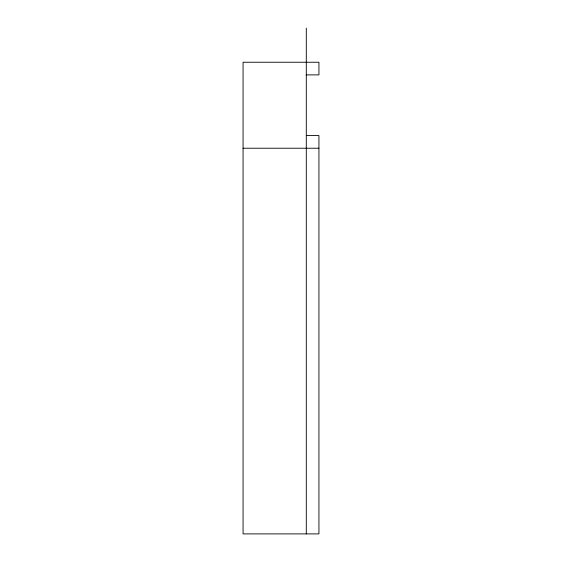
<?xml version="1.0" encoding="UTF-8"?>
<svg xmlns="http://www.w3.org/2000/svg" width="562" height="562" viewBox="0 0 562 562"><rect width="100%" height="100%" fill="white"/><g stroke="black" fill="none" stroke-linecap="round" stroke-linejoin="round"><path stroke-width="0.84" d="M306.29 74.886L318.935 74.886L318.935 62.241L243.065 62.241L243.065 533.9L318.935 533.9L318.935 135.583L306.29 135.583M243.065 148.227L318.935 148.227M306.29 28.1L306.29 533.9"/></g></svg>
